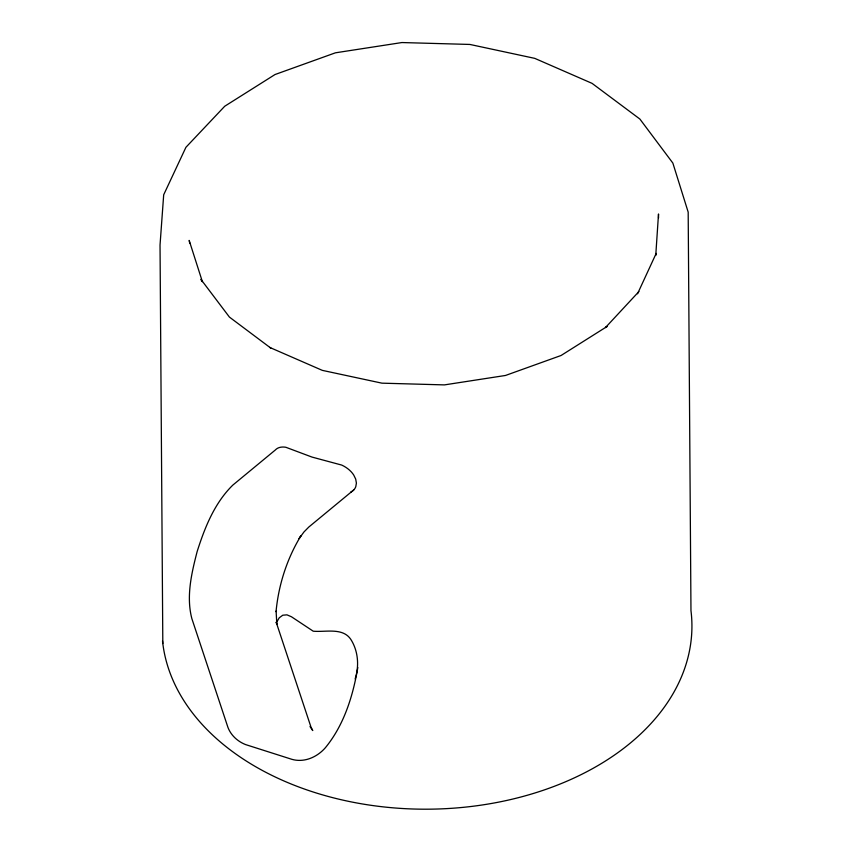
<?xml version="1.0" encoding="UTF-8"?>
<svg xmlns="http://www.w3.org/2000/svg" width="851" height="851" viewBox="0 0 851 851"><rect width="100%" height="100%" fill="white"/><g stroke="black" fill="none" stroke-linecap="round" stroke-linejoin="round"><path stroke-width="1.28" d="M276.107 611.092L276.83 624.283L276.181 622.241M655.791 254.821L658.514 213.973L658.536 217.952M276.043 611.635C278.543 585.009 286.925 558.788 300.86 535.917L299.105 538.587L303.956 531.971L308.849 527.003L353.814 489.868M655.855 255.226L656.185 253.396L637.548 293.776M357.814 667.514C352.963 696.044 344.017 725.052 325.359 747.742C317.157 757.145 304.286 762.9 291.882 759.326L245.556 744.572C237.674 741.455 230.993 735.413 227.94 727.403L191.847 618.581C186.061 596.487 191.56 573.127 197.155 551.533C204.761 527.577 214.526 502.994 232.812 485.113L275.298 450.019A22.052 13.456 42.9 0 1 285.798 447.254L312.019 457.083L341.708 465.071A22.052 15.244 24.8 0 1 353.708 475.007L355.697 479.081L356.399 483.102L355.761 486.783A19.169 13.254 24.8 0 1 350.708 492.165M355.133 678.938C359.154 666.503 358.335 652.345 351.75 640.92C344.07 626.836 326.082 632.399 313.232 631.197L291.467 616.773L286.968 614.847L282.787 615.209L279.224 617.815L276.501 622.496M638.878 291.595L605.486 327.561L607.274 326.358L561.064 355.495L505.515 375.461L444.413 384.897L381.929 383.163L322.316 370.366L269.629 347.389M271.171 348.378L229.43 317.093L200.953 279.415L202.368 281.67L189.177 240.407L189.709 243.173M310.009 726.531L312.743 730.552L310.998 727.137L276.256 622.421M162.818 643.537L160.031 245.024L163.69 194.783L185.922 147.308L224.738 106.237L275.011 74.537L335.432 52.815L401.906 42.55L469.88 44.443L534.736 58.357L592.051 83.355L639.867 119.034L672.854 163.073L688.182 212.133L690.969 610.635A265.033 182.103 -0.4 0 1 447.509 808.567A265.033 182.103 -0.4 0 1 162.52 640.92"/></g></svg>
